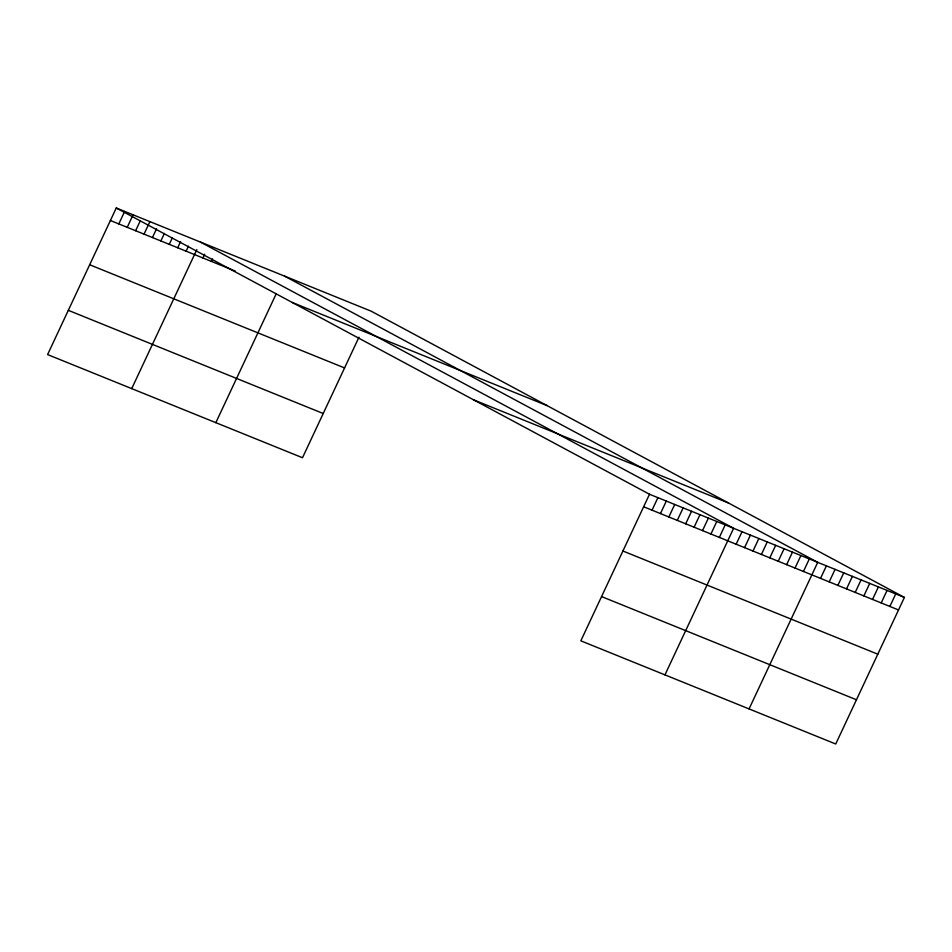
<?xml version="1.0" encoding="UTF-8"?>
<svg xmlns="http://www.w3.org/2000/svg" width="952" height="952" viewBox="0 0 952 952"><rect width="100%" height="100%" fill="white"/><g stroke="black" fill="none" stroke-linecap="round" stroke-linejoin="round"><path stroke-width="1.43" d="M116.263 208L649.502 494.255L580.839 640.827L835.737 744L904.4 597.428L371.161 311.173L116.263 208L47.6 354.572L302.498 457.745L358.963 337.21M118.81 223.922L124.664 211.404M127.223 227.326L133.078 214.807M135.624 230.729L140.325 220.721M144.038 234.132L149.904 221.614M152.451 237.548L156.556 228.778M160.864 240.951L164.387 233.43M169.278 244.355L172.205 238.095M177.691 247.758L180.618 241.499M186.104 251.161L188.448 246.151M131.721 388.618L196.862 249.555M202.919 257.968L204.68 254.22M211.332 261.372L212.51 258.873M215.842 422.664L276.33 293.537M652.049 510.177L657.903 497.658M660.45 513.58L666.317 501.061M668.863 516.984L674.73 504.465M677.277 520.399L683.143 507.868M685.69 523.802L691.557 511.283M694.103 527.206L699.97 514.687M702.516 530.609L708.383 518.09M710.93 534.012L716.797 521.494M719.343 537.416L725.198 524.897M664.96 674.873L733.611 528.3L200.372 242.046M736.158 544.223L742.024 531.704M744.571 547.638L750.438 535.107M752.984 551.041L758.851 538.523M761.398 554.445L767.264 541.926M769.811 557.848L775.678 545.329M778.224 561.252L784.091 548.733M786.638 564.655L792.492 552.136M795.039 568.058L800.906 555.54M803.452 571.462L809.319 558.943M749.069 708.919L817.732 562.346L284.493 276.092M820.529 578.376L826.395 565.857M829.204 581.886L835.071 569.367M837.867 585.397L843.734 572.878M846.53 588.907L852.397 576.388M855.205 592.406L861.072 579.887M863.869 595.916L869.735 583.397M872.532 599.427L878.398 586.908M881.207 602.937L887.062 590.418M889.87 606.448L895.737 593.929M110.396 220.519L235.37 271.106M292.228 302.462L547.126 405.635M473.525 399.792L728.435 502.965M89.666 264.751L344.576 367.936M649.502 494.255L904.4 597.428M643.635 506.773L898.533 609.946M68.318 310.328L323.228 413.513M622.906 551.006L877.815 654.191M601.557 596.583L856.467 699.768"/></g></svg>
